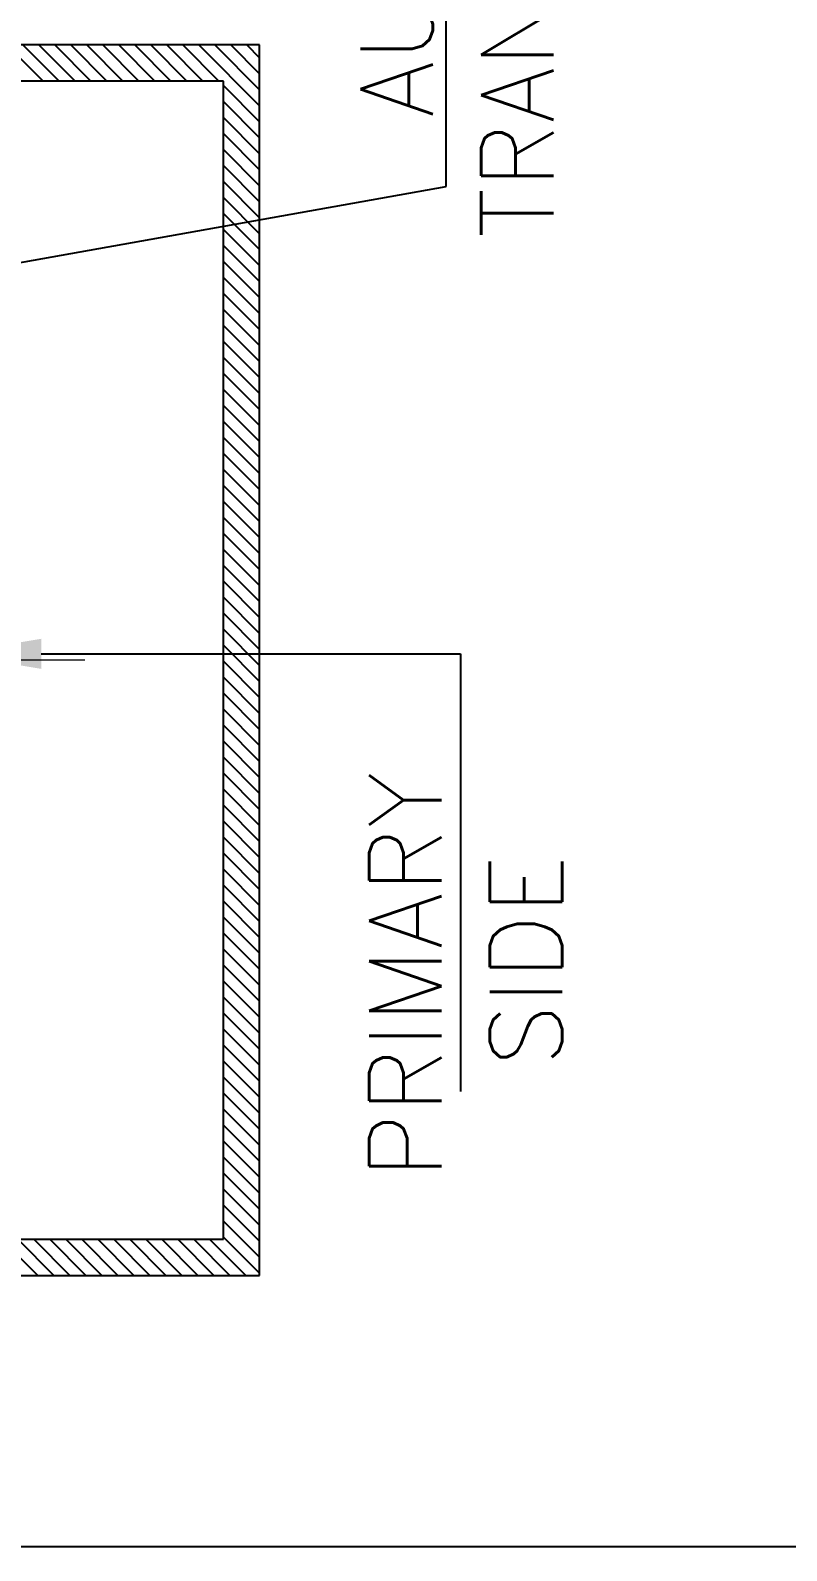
# Model space of a CAD drawing. Header units: metres. Extents: x 529524 to 529977, y 2674144 to 2674419.
# Drawn here: x 529747.018 to 529748.063, y 2674290.268 to 2674292.368 of the extents above; entities that cross this region are included whole.
import ezdxf

# ---------------------------------------------------------------- set-up
doc = ezdxf.new("R2010")
doc.units = ezdxf.units.M
doc.linetypes.add('CENTER2', pattern=[1.125, 0.75, -0.125, 0.125, -0.125])
doc.layers.add('IDT', color=7, linetype='Continuous')
doc.layers.add('MMS Block Numbering', color=7, linetype='Continuous')
doc.styles.add('Adani Regular', font='Adani Regular.ttf')
doc.styles.add('RomanS', font='romans.shx')
doc.linetypes.add('FOUNDATION LAYOUT$0$FENCELINE1', pattern='A,6.35,-2.54,[133,ltypeshp.shx,S=2.54,R=0,X=-2.54,Y=0],-2.54,25.4', length=36.83)

# ---------------------------------------------------------------- blocks, each defined once
blk = doc.blocks.new('IDT')
at = {"layer": 'IDT', "color": 7, "ltscale": 0.1}
for p, q in [((27.8558, 22.1108), (26.1561, 22.1108)), ((26.1561, 22.1108), (26.1561, 20.4105)), ((26.1561, 20.4105), (27.8558, 20.4105))]:
    blk.add_line(p, q, dxfattribs=at)
at = {"layer": 'IDT', "color": 8, "ltscale": 0.1}
for p, q in [((27.8558, 22.1108), (26.1561, 22.1108)), ((26.1561, 22.1108), (26.1561, 20.4105)), ((26.1561, 20.4105), (27.8558, 20.4105))]:
    blk.add_line(p, q, dxfattribs=at)
at = {"layer": 'IDT', "color": 8, "linetype": 'Continuous'}
for p, q in [((26.2061, 22.0578), (26.1561, 22.1078)), ((26.2252, 22.0608), (26.1752, 22.1108)), ((26.2473, 22.0608), (26.1973, 22.1108)), ((26.2694, 22.0608), (26.2194, 22.1108)), ((26.2915, 22.0608), (26.2415, 22.1108)), ((26.3136, 22.0608), (26.2636, 22.1108)), ((26.3357, 22.0608), (26.2857, 22.1108)), ((26.3578, 22.0608), (26.3078, 22.1108)), ((26.3799, 22.0608), (26.3299, 22.1108)), ((26.402, 22.0608), (26.352, 22.1108)), ((26.4241, 22.0608), (26.3741, 22.1108)), ((26.4462, 22.0608), (26.3962, 22.1108)), ((26.4683, 22.0608), (26.4183, 22.1108)), ((26.4904, 22.0608), (26.4404, 22.1108)), ((26.5125, 22.0608), (26.4625, 22.1108)), ((26.2061, 22.0357), (26.1561, 22.0857)), ((26.2061, 22.0136), (26.1561, 22.0636)), ((26.2061, 21.9915), (26.1561, 22.0415)), ((26.2061, 21.9694), (26.1561, 22.0194)), ((26.2061, 21.9473), (26.1561, 21.9973)), ((26.2061, 21.9252), (26.1561, 21.9752)), ((26.2061, 21.9031), (26.1561, 21.9531)), ((26.2061, 21.881), (26.1561, 21.931)), ((26.2061, 21.8589), (26.1561, 21.9089)), ((26.2061, 21.8368), (26.1561, 21.8868)), ((26.2061, 21.8147), (26.1561, 21.8647)), ((26.2061, 21.7926), (26.1561, 21.8426)), ((26.2061, 21.7705), (26.1561, 21.8205)), ((26.2061, 21.7484), (26.1561, 21.7984)), ((26.2061, 21.7263), (26.1561, 21.7763)), ((26.2061, 21.7042), (26.1561, 21.7542)), ((26.2061, 21.6821), (26.1561, 21.7321)), ((26.2061, 21.66), (26.1561, 21.71)), ((26.2061, 21.6379), (26.1561, 21.6879)), ((26.2061, 21.6158), (26.1561, 21.6658)), ((26.2061, 21.5937), (26.1561, 21.6437)), ((26.2061, 21.5716), (26.1561, 21.6216)), ((26.2061, 21.5495), (26.1561, 21.5995)), ((26.2061, 21.5274), (26.1561, 21.5774)), ((26.2061, 21.5053), (26.1561, 21.5553)), ((26.2061, 21.4832), (26.1561, 21.5332)), ((26.2061, 21.4611), (26.1561, 21.5111)), ((26.2061, 21.439), (26.1561, 21.489)), ((26.2061, 21.4169), (26.1561, 21.4669)), ((26.2061, 21.3948), (26.1561, 21.4448)), ((26.2061, 21.3728), (26.1561, 21.4228)), ((26.2061, 21.3507), (26.1561, 21.4007)), ((26.2061, 21.3286), (26.1561, 21.3786)), ((26.2061, 21.3065), (26.1561, 21.3565)), ((26.2061, 21.2844), (26.1561, 21.3344)), ((26.2061, 21.2623), (26.1561, 21.3123)), ((26.2061, 21.2402), (26.1561, 21.2902)), ((26.2061, 21.2181), (26.1561, 21.2681)), ((26.2061, 21.196), (26.1561, 21.246)), ((26.2061, 21.1739), (26.1561, 21.2239)), ((26.2061, 21.1518), (26.1561, 21.2018)), ((26.2061, 21.1297), (26.1561, 21.1797)), ((26.2061, 21.1076), (26.1561, 21.1576)), ((26.2061, 21.0855), (26.1561, 21.1355)), ((26.2061, 21.0634), (26.1561, 21.1134)), ((26.2061, 21.0413), (26.1561, 21.0913)), ((26.2061, 21.0192), (26.1561, 21.0692)), ((26.2061, 20.9971), (26.1561, 21.0471)), ((26.2061, 20.975), (26.1561, 21.025)), ((26.2061, 20.9529), (26.1561, 21.0029)), ((26.2061, 20.9308), (26.1561, 20.9808)), ((26.2061, 20.9087), (26.1561, 20.9587)), ((26.2061, 20.8866), (26.1561, 20.9366)), ((26.2061, 20.8645), (26.1561, 20.9145)), ((26.2061, 20.8424), (26.1561, 20.8924)), ((26.2061, 20.8203), (26.1561, 20.8703)), ((26.2061, 20.7982), (26.1561, 20.8482)), ((26.2061, 20.7761), (26.1561, 20.8261)), ((26.2061, 20.754), (26.1561, 20.804)), ((26.2061, 20.7319), (26.1561, 20.7819)), ((26.2061, 20.7098), (26.1561, 20.7598)), ((26.2061, 20.6877), (26.1561, 20.7377)), ((26.2061, 20.6656), (26.1561, 20.7156)), ((26.2061, 20.6435), (26.1561, 20.6935)), ((26.2061, 20.6215), (26.1561, 20.6715)), ((26.2061, 20.5994), (26.1561, 20.6494)), ((26.2061, 20.5773), (26.1561, 20.6273)), ((26.2061, 20.5552), (26.1561, 20.6052)), ((26.2061, 20.5331), (26.1561, 20.5831)), ((26.2061, 20.511), (26.1561, 20.561)), ((26.2061, 20.4889), (26.1561, 20.5389)), ((26.2061, 20.4668), (26.1561, 20.5168)), ((26.2403, 20.4105), (26.1561, 20.4947)), ((26.2182, 20.4105), (26.1561, 20.4726)), ((26.2624, 20.4105), (26.2124, 20.4605)), ((26.2845, 20.4105), (26.2345, 20.4605)), ((26.3066, 20.4105), (26.2566, 20.4605)), ((26.3287, 20.4105), (26.2787, 20.4605)), ((26.3508, 20.4105), (26.3008, 20.4605)), ((26.3729, 20.4105), (26.3229, 20.4605)), ((26.395, 20.4105), (26.345, 20.4605)), ((26.4171, 20.4105), (26.3671, 20.4605)), ((26.4392, 20.4105), (26.3892, 20.4605)), ((26.4613, 20.4105), (26.4113, 20.4605)), ((26.4834, 20.4105), (26.4334, 20.4605)), ((26.5055, 20.4105), (26.4555, 20.4605)), ((26.1961, 20.4105), (26.1561, 20.4505)), ((26.174, 20.4105), (26.1561, 20.4284))]:
    blk.add_line(p, q, dxfattribs=at)
at = {"layer": 'IDT', "color": 7}
for p, q in [((27.8058, 22.0608), (26.2061, 22.0608)), ((26.2061, 22.0608), (26.2061, 20.4605)), ((26.2061, 20.4605), (27.8058, 20.4605))]:
    blk.add_line(p, q, dxfattribs=at)
at = {"layer": 'IDT', "color": 8}
for p, q in [((27.8058, 22.0608), (26.2061, 22.0608)), ((26.2061, 22.0608), (26.2061, 20.4605)), ((25.8784, 21.252), (25.8784, 21.8567)), ((26.4579, 21.252), (25.8784, 21.252)), ((26.9808, 20.7997), (25.8984, 20.6063)), ((25.8984, 20.6063), (25.8984, 19.5965)), ((26.2061, 20.4605), (27.8058, 20.4605))]:
    blk.add_line(p, q, dxfattribs=at)
at = {"layer": 'IDT', "color": 253, "linetype": 'CENTER2', "lineweight": 5, "ltscale": 0.5}
blk.add_line((27.4477, 21.2604), (26.331, 21.2604), dxfattribs=at)
at = {"layer": 'IDT', "color": 7, "linetype": 'FOUNDATION LAYOUT$0$FENCELINE1', "ltscale": 0.01}
blk.add_lwpolyline([(33.902, 18.4101), (33.9018, 22.4854), (21.4107, 22.4854)], dxfattribs=at)
at = {"layer": 'IDT', "color": 8}
blk.add_solid([(26.4579, 21.2728), (26.5829, 21.252), (26.4579, 21.2312)], dxfattribs=at)
at = {"layer": 'IDT', "color": 8, "style": 'RomanS'}
for s, p in [('PRIMARY', (25.9048, 21.9768)), ('SIDE', (25.7381, 21.822)), ('TRANSFORMER', (25.7501, 20.6772)), ('AUXILIARY', (25.9167, 20.5105))]:
    blk.add_text(s, height=0.1, rotation=270, dxfattribs=at).set_placement(p)

msp = doc.modelspace()

# ---------------------------------------------------------------- block references
at = {"layer": 'IDT', "color": 8, "rotation": 180}
msp.add_blockref('IDT', (529773.4913, 2674312.7589), dxfattribs=at)

# ---------------------------------------------------------------- texts
at = {"layer": 'MMS Block Numbering', "insert": (529750.7273, 2674294.3004), "char_height": 7.5, "attachment_point": 5, "style": 'Adani Regular'}
msp.add_mtext_dynamic_manual_height_columns('A16d-\\PBL-14', width=41.53538, gutter_width=1, heights=[0], dxfattribs=at)

doc.saveas('drawing.dxf')
